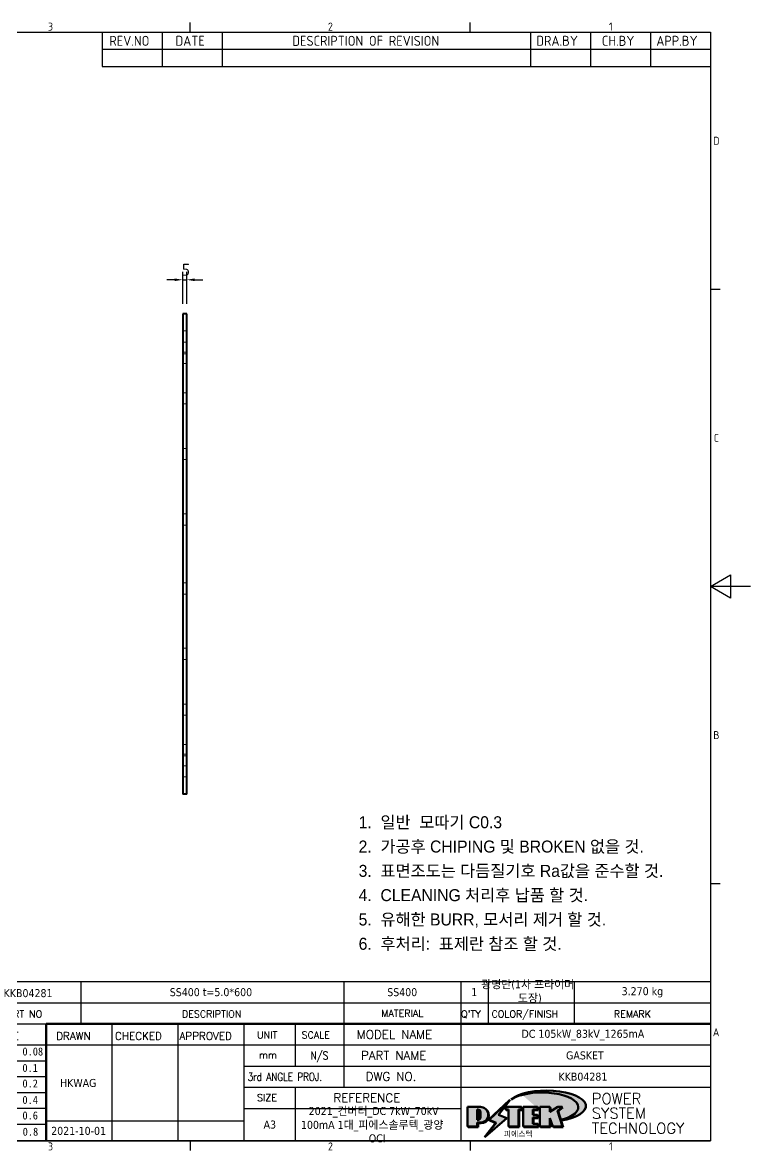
# Model space of a CAD drawing. Header units: millimetres. Extents: x 0 to 2100, y 0 to 1485.
# Drawn here: x 1191 to 2100, y 38 to 1447 of the extents above; entities that cross this region are included whole.
import ezdxf
from ezdxf.enums import TextEntityAlignment as Align

# ---------------------------------------------------------------- set-up
doc = ezdxf.new("R2010")
doc.units = ezdxf.units.MM
doc.header["$LTSCALE"] = 5
doc.linetypes.add('DASHED', pattern=[0.2067, 0.1654, -0.0413])
doc.layers.get('0').update_dxf_attribs({"color": 3, "lineweight": 25})
for name, color, linetype, lineweight in [('가려진 것(ISO)', 2, 'DASHED', 18), ('가시적인 것(ISO)', 3, 'Continuous', 40), ('경계(ISO)', 7, 'Continuous', 25), ('기호(ISO)', 5, 'Continuous', 25), ('제목(ISO)', 5, 'Continuous', 50), ('치수(ISO)', 2, 'Continuous', 25), ('해치(ISO)', 7, 'Continuous', 18)]:
    doc.layers.add(name, color=color, linetype=linetype, lineweight=lineweight)
doc.styles.add('HAN_291', font='')
doc.styles.add('HAN_370', font='', dxfattribs={"width": 2})
doc.styles.add('ISO Proportiona M2B', font='isocp.shx')
doc.styles.add('ISO Proportional', font='arial.ttf')
doc.styles.add('RC_284', font='ROMANC.shx')
doc.styles.add('RC_287', font='ROMANC.shx')
doc.styles.add('RC_292', font='ROMANC.shx')
doc.styles.add('ROMANT_294', font='romant.shx')
doc.styles.add('문자 텍스트_PSTEK_POSCO', font='isocp.shx')
doc.styles.add('치수 텍스트_PSTEK_POSCO', font='isocp.shx')
doc.styles.add('텍스트 스타일198', font='tahoma.ttf')
doc.styles.add('텍스트 스타일333', font='ROMANC.shx', dxfattribs={"width": 0.800000011920929})
doc.styles.get('HAN_291').set_extended_font_data('GulimChe')
doc.styles.get('HAN_370').set_extended_font_data('GulimChe')
doc.dimstyles.new('치수_PSTEK_POSCO', dxfattribs={"dimscale": 5, "dimtxt": 3, "dimasz": 2, "dimexe": 2, "dimexo": 2.5, "dimgap": 1, "dimtad": 1, "dimrnd": 1e-08, "dimdsep": 46, "dimtxsty": '치수 텍스트_PSTEK_POSCO', "dimcen": 0.09, "dimdle": 10, "dimclrd": 7, "dimclre": 7, "dimclrt": 2, "dimadec": 1, "dimazin": 2, "dimtfac": 1, "dimtmove": 0, "dimatfit": 3, "dimfxl": 0, "dimtolj": 1, "dimlwd": -1, "dimlwe": -1, "dimarcsym": 0})

# ---------------------------------------------------------------- blocks, each defined once
blk = doc.blocks.new('경계 Default Border')
at = {"layer": '경계(ISO)'}
for p, q in [((280, 287.0000076293945), (280, 289.4000053405762)), ((350, 287.0000076293945), (350, 289.4000053405762)), ((410, 222.7499961853027), (412.400016784668, 222.7499961853027)), ((410, 74.25000190734863), (412.400016784668, 74.25000190734863)), ((280, 10), (280, 7.599999904632568)), ((350, 10), (350, 7.599999904632568))]:
    blk.add_line(p, q, dxfattribs=at)
at = {"layer": '경계(ISO)', "flags": 128}
for points in [[(10, 10), (10, 287.0000076293945), (410, 287.0000076293945), (410, 10), (10, 10)], [(420, 148.5000038146973), (410, 148.5000038146973), (415, 151.3867473602295), (415, 145.6132507324219), (410, 148.5000038146973)]]:
    blk.add_lwpolyline(points, dxfattribs=at)
at = {"layer": '경계(ISO)', "color": 2, "char_height": 2.000000029802322, "attachment_point": 7, "style": '문자 텍스트_PSTEK_POSCO'}
for s, insert in [('3', (244.4456930345745, 287.3809296778403)), ('2', (314.418492964537, 287.3809296778403)), ('1', (384.6573774223157, 287.4)), ('D', (410.718846771929, 258.8559296629392)), ('C', (410.8296930082771, 184.6059296629392)), ('B', (410.718846771929, 110.3559296629392)), ('A', (410.6096005397006, 36.12023240455892)), ('3', (244.4456930345745, 7.580929648038)), ('2', (314.418492964537, 7.580929648038)), ('1', (384.6573774223157, 7.599999970197677))]:
    blk.add_mtext(s, dxfattribs=dict(at, insert=insert))
blk = doc.blocks.new('제목 블록 PSTEK')
h = blk.add_hatch(color=1)
edge = h.paths.add_edge_path(flags=0)
edge.add_line((314.2242174273352, 19.60711530335299), (314.2242174273352, 17.00126995915134))
edge.add_line((314.2242174273352, 17.00126995915134), (314.3485873187598, 17.00126995915134))
edge.add_arc((314.3485873187598, 17.6527312952023), 0.6514613360509371, 270, 360)
edge.add_line((315.0000486548106, 17.6527312952023), (315.0000486548106, 18.95565396730211))
edge.add_arc((314.3485873187598, 18.95565396730212), 0.6514613360508712, 0, 90)
edge.add_line((314.3485873187598, 19.60711530335299), (314.2242174273352, 19.60711530335299))
edge = h.paths.add_edge_path()
edge.add_arc((314.9847713324306, 18.28938669179658), 1.969189947606664, 269.9999999999959, 450)
edge.add_line((314.9847713324306, 20.25857663940318), (311.7664314776902, 20.25857663940324))
edge.add_line((311.7664314776902, 20.25857663940324), (311.7664314776902, 15.3430047401139))
edge.add_line((311.7664314776902, 15.3430047401139), (314.2242174273352, 15.3430047401139))
edge.add_line((314.2242174273352, 15.3430047401139), (314.2242174273352, 16.32019674418991))
edge.add_line((314.2242174273352, 16.32019674418991), (314.9847713324307, 16.32019674418991))
for color, points in [(252, [(317.2195697678507, 17.0593801673321), (322.0326348870767, 21.62682475217465), (322.2781991042243, 21.94392121864296), (317.0471853425802, 16.97985676345368), (318.7512090904202, 16.1899260703855), (316.0018030350395, 12.71868385740789), (316.3356552234328, 13.00206718743325), (318.9235935156908, 16.2694494742633)]), (5, [(321.6183518841322, 17.4193704504104), (319.5281351041078, 18.24969419629727), (322.4505835294948, 22.02344462252142), (317.2195697678507, 17.0593801673321), (318.9235935156908, 16.2694494742633), (316.1741874603099, 12.79820726128571)]), (1, [(324.4839107253602, 19.60711530335299), (325.2419748254881, 19.60711530335299), (325.2419748254881, 20.25857663940324), (321.2266040451076, 20.25857663940324), (321.2266040451076, 19.60711530335299), (321.9846681452406, 19.60711530335299), (321.9846681452406, 15.3430047401139), (324.4839107253602, 15.3430047401139)]), (252, [(324.6615819988275, 19.45905590879572), (325.4196460989604, 19.45905590879572), (325.4196460989604, 20.11051724484596), (325.2419748254881, 20.11051724484596), (325.2419748254881, 19.60711530335299), (324.4839107253602, 19.60711530335299), (324.4839107253602, 15.3430047401139), (322.1623394187076, 15.3430047401139), (322.1623394187076, 15.19494534555726), (324.6615819988275, 15.19494534555726)]), (1, [(329.2277337269622, 20.25857663940324), (325.65654113025, 20.25857663940324), (325.65654113025, 15.3430047401139), (329.3580259941756, 15.3430047401139), (329.3580259941756, 15.9944660761648), (328.1137701654877, 15.9944660761648), (328.1137701654877, 17.56360607323003), (329.2277337269622, 17.56360607323003), (329.2277337269622, 18.25543873810179), (328.1137701654877, 18.25543873810179), (328.1137701654877, 19.60711530335299), (329.2277337269622, 19.60711530335299)]), (252, [(328.2914414389548, 19.45905590879572), (329.4054050004294, 19.45905590879572), (329.4054050004294, 20.11051724484596), (329.2277337269622, 20.11051724484596), (329.2277337269622, 19.60711530335299), (328.1137701654877, 19.60711530335299), (328.1137701654877, 18.25543873810179), (328.2914414389548, 18.25543873810179)]), (1, [(332.3312149849806, 20.25857663940324), (329.8592894925411, 20.25857663940324), (329.8592894925411, 15.3430047401139), (332.3312149849806, 15.3430047401139), (332.3312149849806, 17.4318630164523), (333.0701931098801, 15.3430047401139), (335.4855464857051, 15.3430047401139), (334.2514536401189, 19.30614745124769), (335.4379594596742, 20.25857663940324), (334.3071782107978, 20.25857663940324), (332.3312149849806, 18.99741471888304)]), (252, [(332.5088862584528, 20.1105172448466), (332.3312149849806, 20.1105172448466), (332.3312149849806, 18.99741471888368), (332.5088862584528, 19.11081371413894)]), (252, [(335.6156307331414, 20.11051724484596), (335.2535118015555, 20.11051724484596), (334.2514536401189, 19.30614745124769), (335.4855464857051, 15.3430047401139), (333.1954852176545, 15.3430047401139), (333.2478643833523, 15.19494534555726), (335.6632177591723, 15.19494534555726), (334.4291249135862, 19.15808805669106)]), (252, [(321.9846681452406, 19.60711530335299), (321.4042753185749, 19.60711530335299), (321.4042753185749, 19.45905590879572), (321.9846681452406, 19.45905590879572)]), (252, [(328.2914414389548, 17.41554667867274), (329.4054050004294, 17.41554667867274), (329.4054050004294, 18.10737934354514), (329.2277337269622, 18.10737934354514), (329.2277337269622, 17.56360607323003), (328.1137701654877, 17.56360607323003), (328.1137701654877, 15.9944660761648), (328.2914414389548, 15.9944660761648)]), (252, [(332.5088862584528, 16.92964231796647), (332.3312149849806, 17.43186301645164), (332.3312149849806, 15.3430047401139), (330.0369607660135, 15.3430047401139), (330.0369607660135, 15.19494534555726), (332.5088862584528, 15.19494534555726)]), (252, [(329.5356972676428, 15.8464066816075), (329.3580259941756, 15.8464066816075), (329.3580259941756, 15.3430047401139), (325.8342124037171, 15.3430047401139), (325.8342124037171, 15.19494534555726), (329.5356972676428, 15.19494534555726)])]:
    blk.add_hatch(color=color).paths.add_polyline_path(points)
h = blk.add_hatch(color=252)
edge = h.paths.add_edge_path()
edge.add_arc((314.9847713324309, 18.28938669179657), 1.969189947606666, 270, 406.8278729790604)
edge.add_arc((315.1624426058984, 18.1413272972396), 1.969189947606962, -90, 53.560984836317004, ccw=False)
edge.add_line((315.1624426058984, 16.17213734963263), (314.4018887008024, 16.17213734963263))
edge.add_line((314.4018887008024, 16.17213734963263), (314.4018887008024, 15.19494534555726))
edge.add_line((314.4018887008024, 15.19494534555726), (311.9441027511573, 15.19494534555726))
edge.add_line((311.9441027511573, 15.19494534555726), (311.9441027511573, 15.3430047401139))
edge.add_line((311.9441027511573, 15.3430047401139), (314.2242174273352, 15.3430047401139))
edge.add_line((314.2242174273352, 15.3430047401139), (314.2242174273352, 16.32019674418991))
edge.add_line((314.2242174273352, 16.32019674418991), (314.9847713324309, 16.32019674418991))
h = blk.add_hatch(color=252)
edge = h.paths.add_edge_path()
edge.add_line((314.4018887008024, 19.45905590879572), (314.5262585922315, 19.45905590879572))
edge.add_arc((314.5262585922314, 18.80759457274939), 0.6514613360463194, 60.4189348879147, 90.00000000000318, ccw=False)
edge.add_arc((314.3485873187602, 18.95565396730057), 0.6514613360524251, 39.96992292766206, 90.00000000009999)
edge.add_line((314.3485873187591, 19.60711530335307), (314.2242174273352, 19.60711530335298))
edge.add_line((314.2242174273352, 19.60711530335299), (314.2242174273352, 17.00126995915134))
edge.add_line((314.2242174273352, 17.00126995915134), (314.3485873187591, 17.00126995915134))
edge.add_arc((314.3485873187568, 17.652731295233), 0.6514613360816299, 270.0000000002, 274.6930825552478)
edge.add_line((314.4018887008024, 17.0034541317032), (314.4018887008024, 19.45905590879572))
at = {"layer": '해치(ISO)', "true_color": 0x27d1fc}
h = blk.add_hatch(color=140, dxfattribs=at)
edge = h.paths.add_edge_path()
edge.add_ellipse((330.3660919371412, 20.15576403068321), major_axis=(9.100907360794343, 0), ratio=0.4069904968023172, start_angle=301.3098473703837, end_angle=507.7436900681698)
edge.add_ellipse((331.5340919371412, 20.4634168429492), major_axis=(-9.82350664112931, 0), ratio=0.3942600559756514, start_angle=111.51207141178469, end_angle=334.47025347086895, ccw=False)
edge.add_line((335.1363447531188, 16.8601935978785), (335.0955236905705, 16.99119398620872))
at = {"color": 180}
for p, q in [((182.475792979055, 11.79100474011392), (182.4757929790549, 51.56524660363496)), ((182.4757929790549, 51.56524660363496), (372.4757929537551, 51.56524660363496)), ((189.2651435055721, 51.56524660363496), (189.2651435055722, 41.00524660363494)), ((215.2152739891528, 41.00524660363494), (215.2152739891528, 51.56524660363496)), ((280.8758854511282, 51.56524660363496), (280.8758854511282, 41.00524660363494)), ((310.0881549537552, 51.56524660363496), (310.0881549537553, 41.00524660363494)), ((316.9044520275131, 51.56524660363496), (316.9044520275127, 41.00524660363494)), ((338.4566026226726, 51.56524660363496), (338.4566026226727, 41.00524660363494)), ((372.4757929537551, 51.56524660363496), (372.4757929537551, 11.79100474011389)), ((182.475792979055, 46.2852466036349), (372.4757929537551, 46.28524660363492)), ((182.475792979055, 41.00524660363493), (206.451475290024, 41.00524660363493)), ((222.9401812389276, 11.79100474011392), (222.9401812389276, 41.00524660363494)), ((239.4288871878316, 11.79100474011392), (239.4288871878316, 41.00524660363494)), ((255.9175931367356, 11.79100474011392), (255.9175931367356, 41.00524660363494)), ((268.6918866058747, 41.00524660363494), (268.6918866058747, 30.44524660363498)), ((280.8758854511282, 41.00524660363494), (280.8758854511282, 25.16524660363502)), ((310.088154953755, 41.00524660363494), (310.088154953755, 11.79100474011392)), ((182.475792979055, 35.72524660363497), (206.451475290024, 35.72524660363497)), ((198.8621818849491, 12.02524660363491), (198.8621818849491, 35.72524660363497)), ((206.451475290024, 35.72524660363497), (372.4757929537551, 35.72524660363497)), ((182.475792979055, 31.77524660363492), (206.451475290024, 31.77524660363492)), ((255.917593136736, 30.44524660363498), (372.4757929537552, 30.44524660363501)), ((182.475792979055, 27.82524660363487), (206.451475290024, 27.82524660363487)), ((182.475792979055, 23.87524660363505), (206.451475290024, 23.87524660363505)), ((255.9175931367359, 25.16524660363502), (372.4757929537552, 25.165246603635)), ((268.6918866058744, 25.16524660363502), (268.6918866058744, 11.79100474011392)), ((182.475792979055, 19.92524660363478), (206.451475290024, 19.92524660363478)), ((255.9175931367359, 19.88524660363481), (310.0881549537553, 19.88524660363481)), ((182.475792979055, 15.97524660363496), (206.451475290024, 15.97524660363496)), ((206.451475290024, 16.74100474011396), (255.9175931367359, 16.74100474011396)), ((182.475792979055, 11.79100474011392), (372.4757929537551, 11.79100474011389))]:
    blk.add_line(p, q, dxfattribs=at)
at = {"color": 7, "lineweight": 50}
for p, q in [((206.4514752900237, 11.79100474011392), (206.4514752900237, 41.00524660363494)), ((206.451475290024, 41.00524660363494), (372.4757929537551, 41.00524660363496))]:
    blk.add_line(p, q, dxfattribs=at)
at = {"color": 7}
for p, q in [((311.7664314776902, 20.25900474011391), (311.7664314776902, 15.34300474011391)), ((314.9847713324309, 20.25857663940324), (311.7664314776902, 20.25857663940324)), ((314.9847713324309, 20.25857663940324), (311.7664314776902, 20.25857663940324)), ((311.7664314776902, 20.25857663940324), (311.7664314776902, 15.3430047401139)), ((322.2781991042243, 21.94392121864296), (317.0471853425802, 16.97985676345368)), ((322.4505835294948, 22.02344462252142), (317.2195697678507, 17.0593801673321)), ((317.2195697678507, 17.0593801673321), (322.0326348870767, 21.62682475217465)), ((319.5281351041078, 18.24969419629727), (322.4505835294948, 22.02344462252142)), ((325.2419748254881, 20.25857663940324), (321.2266040451076, 20.25857663940324)), ((321.2266040451076, 20.25857663940324), (321.2266040451076, 19.60711530335299)), ((325.2419748254881, 20.25857663940324), (321.2266040451076, 20.25857663940324)), ((321.2266040451076, 20.25857663940324), (321.2266040451076, 19.60711530335299)), ((322.0326348870767, 21.62682475217465), (322.2781991042243, 21.94392121864296)), ((325.2419748254881, 19.60711530335299), (325.2419748254881, 20.25857663940324)), ((325.2419748254881, 19.60711530335299), (325.2419748254881, 20.25857663940324)), ((325.4196460989604, 20.11051724484596), (325.2419748254881, 20.11051724484596)), ((325.2419748254881, 20.11051724484596), (325.2419748254881, 19.60711530335299)), ((325.4196460989604, 19.45905590879572), (325.4196460989604, 20.11051724484596)), ((329.2277337269622, 20.25857663940324), (325.65654113025, 20.25857663940324)), ((325.65654113025, 20.25857663940324), (325.65654113025, 15.3430047401139)), ((325.65654113025, 20.25857663940324), (325.65654113025, 15.3430047401139)), ((329.2277337269622, 20.25857663940324), (325.65654113025, 20.25857663940324)), ((329.2277337269622, 19.60711530335299), (329.2277337269622, 20.25857663940324)), ((329.2277337269622, 19.60711530335299), (329.2277337269622, 20.25857663940324)), ((329.4054050004294, 20.11051724484596), (329.2277337269622, 20.11051724484596)), ((329.2277337269622, 20.11051724484596), (329.2277337269622, 19.60711530335299)), ((329.4054050004294, 19.45905590879572), (329.4054050004294, 20.11051724484596)), ((332.3312149849806, 20.25857663940324), (329.8592894925411, 20.25857663940324)), ((329.8592894925411, 20.25857663940324), (329.8592894925411, 15.3430047401139)), ((329.8592894925411, 20.25857663940324), (329.8592894925411, 15.3430047401139)), ((332.3312149849806, 20.25857663940324), (329.8592894925411, 20.25857663940324)), ((334.3071782107978, 20.25857663940324), (332.3312149849806, 18.99741471888304)), ((332.3312149849806, 18.99741471888304), (332.3312149849806, 20.25857663940324)), ((334.3071782107978, 20.25857663940324), (332.3312149849806, 18.99741471888304)), ((332.3312149849806, 18.99741471888304), (332.3312149849806, 20.25857663940324)), ((332.5088862584528, 20.1105172448466), (332.3312149849806, 20.1105172448466)), ((332.3312149849806, 20.1105172448466), (332.3312149849806, 18.99741471888368)), ((332.5088862584528, 19.11081371413894), (332.5088862584528, 20.1105172448466)), ((334.2514536401189, 19.30614745124769), (335.4379594596742, 20.25857663940324)), ((334.2514536401189, 19.30614745124769), (335.4379594596742, 20.25857663940324)), ((335.2535118015555, 20.11051724484596), (334.2514536401189, 19.30614745124769)), ((335.4379594596742, 20.25857663940324), (334.3071782107978, 20.25857663940324)), ((335.4379594596742, 20.25857663940324), (334.3071782107978, 20.25857663940324)), ((334.4291249135862, 19.15808805669104), (335.6156307331414, 20.11051724484596)), ((335.6156307331414, 20.11051724484596), (335.2535118015555, 20.11051724484596)), ((314.2242174273352, 17.00126995915134), (314.2242174273352, 19.60711530335299)), ((314.2242174273352, 19.60711530335299), (314.3485873187591, 19.60711530335299)), ((314.3485873187591, 19.60711530335299), (314.2242174273352, 19.60711530335299)), ((314.2242174273352, 19.60711530335299), (314.2242174273352, 17.00126995915134)), ((314.2242174273352, 17.00126995915134), (314.2242174273352, 19.60711530335299)), ((314.2242174273352, 19.60711530335299), (314.3485873187591, 19.60711530335299)), ((314.3485873187591, 17.00126995915134), (314.2242174273352, 17.00126995915134)), ((314.2242174273352, 17.00126995915134), (314.3485873187591, 17.00126995915134)), ((314.3485873187591, 17.00126995915134), (314.2242174273352, 17.00126995915134)), ((314.4018887008024, 19.45905590879572), (314.5262585922314, 19.45905590879572)), ((314.4018887008024, 17.0034541317032), (314.4018887008024, 19.45905590879572)), ((315.0000486548106, 18.95565396730275), (315.0000486548106, 17.65273129520161)), ((315.0000486548106, 18.95565396730275), (315.0000486548106, 17.65273129520161)), ((316.1741874603099, 12.79820726128571), (321.6183518841322, 17.4193704504104)), ((317.0471853425802, 16.97985676345368), (318.7512090904202, 16.1899260703855)), ((318.9235935156908, 16.2694494742633), (317.2195697678507, 17.0593801673321)), ((317.2195697678507, 17.0593801673321), (318.9235935156908, 16.2694494742633)), ((321.6183518841322, 17.4193704504104), (319.5281351041078, 18.24969419629727)), ((321.2266040451076, 19.60711530335299), (321.9846681452406, 19.60711530335299)), ((321.2266040451076, 19.60711530335299), (321.9846681452406, 19.60711530335299)), ((321.4042753185749, 19.60711530335299), (321.4042753185749, 19.45905590879572)), ((321.9846681452406, 19.60711530335299), (321.4042753185749, 19.60711530335299)), ((321.4042753185749, 19.45905590879572), (321.9846681452406, 19.45905590879572)), ((321.9846681452406, 19.60711530335299), (321.9846681452406, 15.3430047401139)), ((321.9846681452406, 19.45905590879572), (321.9846681452406, 19.60711530335299)), ((321.9846681452406, 19.60711530335299), (321.9846681452406, 15.3430047401139)), ((324.4839107253602, 19.60711530335299), (325.2419748254881, 19.60711530335299)), ((324.4839107253602, 15.3430047401139), (324.4839107253602, 19.60711530335299)), ((325.2419748254881, 19.60711530335299), (324.4839107253602, 19.60711530335299)), ((324.4839107253602, 19.60711530335299), (324.4839107253602, 15.3430047401139)), ((324.4839107253602, 19.60711530335299), (325.2419748254881, 19.60711530335299)), ((324.4839107253602, 15.3430047401139), (324.4839107253602, 19.60711530335299)), ((324.6615819988275, 19.45905590879572), (325.4196460989604, 19.45905590879572)), ((324.6615819988275, 15.19494534555726), (324.6615819988275, 19.45905590879572)), ((328.1137701654877, 18.25543873810179), (328.1137701654877, 19.60711530335299)), ((328.1137701654877, 19.60711530335299), (329.2277337269622, 19.60711530335299)), ((329.2277337269622, 19.60711530335299), (328.1137701654877, 19.60711530335299)), ((328.1137701654877, 19.60711530335299), (328.1137701654877, 18.25543873810179)), ((328.1137701654877, 18.25543873810179), (328.1137701654877, 19.60711530335299)), ((328.1137701654877, 19.60711530335299), (329.2277337269622, 19.60711530335299)), ((329.2277337269622, 18.25543873810179), (328.1137701654877, 18.25543873810179)), ((328.1137701654877, 18.25543873810179), (328.2914414389548, 18.25543873810179)), ((329.2277337269622, 18.25543873810179), (328.1137701654877, 18.25543873810179)), ((328.1137701654877, 17.56360607323003), (329.2277337269622, 17.56360607323003)), ((328.1137701654877, 15.9944660761648), (328.1137701654877, 17.56360607323003)), ((329.2277337269622, 17.56360607323003), (328.1137701654877, 17.56360607323003)), ((328.1137701654877, 17.56360607323003), (328.1137701654877, 15.9944660761648)), ((328.1137701654877, 17.56360607323003), (329.2277337269622, 17.56360607323003)), ((328.1137701654877, 15.9944660761648), (328.1137701654877, 17.56360607323003)), ((328.2914414389548, 18.25543873810179), (328.2914414389548, 19.45905590879572)), ((328.2914414389548, 19.45905590879572), (329.4054050004294, 19.45905590879572)), ((328.2914414389548, 15.9944660761648), (328.2914414389548, 17.41554667867274)), ((328.2914414389548, 17.41554667867274), (329.4054050004294, 17.41554667867274)), ((329.2277337269622, 17.56360607323003), (329.2277337269622, 18.25543873810179)), ((329.2277337269622, 17.56360607323003), (329.2277337269622, 18.25543873810179)), ((329.4054050004294, 18.10737934354514), (329.2277337269622, 18.10737934354514)), ((329.2277337269622, 18.10737934354514), (329.2277337269622, 17.56360607323003)), ((329.4054050004294, 17.41554667867274), (329.4054050004294, 18.10737934354514)), ((332.3312149849806, 18.99741471888368), (332.5088862584528, 19.11081371413894)), ((332.3312149849806, 17.4318630164523), (333.0701931098801, 15.3430047401139)), ((332.3312149849806, 15.3430047401139), (332.3312149849806, 17.4318630164523)), ((332.5088862584528, 16.92964231796647), (332.3312149849806, 17.43186301645164)), ((332.3312149849806, 17.43186301645164), (332.3312149849806, 15.3430047401139)), ((332.3312149849806, 17.4318630164523), (333.0701931098801, 15.3430047401139)), ((332.3312149849806, 15.3430047401139), (332.3312149849806, 17.4318630164523)), ((332.5088862584528, 15.19494534555726), (332.5088862584528, 16.92964231796647)), ((335.4855464857051, 15.3430047401139), (334.2514536401189, 19.30614745124769)), ((334.2514536401189, 19.30614745124769), (335.4855464857051, 15.3430047401139)), ((335.4855464857051, 15.3430047401139), (334.2514536401189, 19.30614745124769)), ((335.6632177591723, 15.19494534555726), (334.4291249135862, 19.15808805669104)), ((345.0447381189468, 17.50375595811051), (344.9867755289346, 17.689895936919)), ((311.7664314776902, 15.3430047401139), (314.2242174273352, 15.3430047401139)), ((311.7664314776902, 15.3430047401139), (314.2242174273352, 15.3430047401139)), ((314.2242174273352, 15.3430047401139), (311.9441027511573, 15.3430047401139)), ((311.9441027511573, 15.3430047401139), (311.9441027511573, 15.19494534555726)), ((311.9441027511573, 15.19494534555726), (314.4018887008024, 15.19494534555726)), ((314.2242174273352, 16.32019674418991), (314.9847713324309, 16.32019674418991)), ((314.2242174273352, 15.3430047401139), (314.2242174273352, 16.32019674418991)), ((314.9847713324309, 16.32019674418991), (314.2242174273352, 16.32019674418991)), ((314.2242174273352, 16.32019674418991), (314.2242174273352, 15.3430047401139)), ((314.2242174273352, 16.32019674418991), (314.9847713324309, 16.32019674418991)), ((314.2242174273352, 15.3430047401139), (314.2242174273352, 16.32019674418991)), ((314.4018887008024, 16.17213734963263), (315.162442605898, 16.17213734963263)), ((314.4018887008024, 15.19494534555726), (314.4018887008024, 16.17213734963263)), ((318.7512090904202, 16.1899260703855), (316.0018030350395, 12.71868385740789)), ((318.9235935156908, 16.2694494742633), (316.1741874603099, 12.79820726128571)), ((316.3356552234328, 13.00206718743325), (318.9235935156908, 16.2694494742633)), ((321.9846681452406, 15.3430047401139), (324.4839107253602, 15.3430047401139)), ((321.9846681452406, 15.3430047401139), (324.4839107253602, 15.3430047401139)), ((324.4839107253602, 15.3430047401139), (322.1623394187076, 15.3430047401139)), ((322.1623394187076, 15.3430047401139), (322.1623394187076, 15.19494534555726)), ((322.1623394187076, 15.19494534555726), (324.6615819988275, 15.19494534555726)), ((325.65654113025, 15.3430047401139), (329.3580259941756, 15.3430047401139)), ((325.65654113025, 15.3430047401139), (329.3580259941756, 15.3430047401139)), ((329.3580259941756, 15.3430047401139), (325.8342124037171, 15.3430047401139)), ((325.8342124037171, 15.3430047401139), (325.8342124037171, 15.19494534555726)), ((325.8342124037171, 15.19494534555726), (329.5356972676428, 15.19494534555726)), ((329.3580259941756, 15.9944660761648), (328.1137701654877, 15.9944660761648)), ((328.1137701654877, 15.9944660761648), (328.2914414389548, 15.9944660761648)), ((329.3580259941756, 15.9944660761648), (328.1137701654877, 15.9944660761648)), ((329.3580259941756, 15.3430047401139), (329.3580259941756, 15.9944660761648)), ((329.3580259941756, 15.3430047401139), (329.3580259941756, 15.9944660761648)), ((329.5356972676428, 15.8464066816075), (329.3580259941756, 15.8464066816075)), ((329.3580259941756, 15.8464066816075), (329.3580259941756, 15.3430047401139)), ((329.5356972676428, 15.19494534555726), (329.5356972676428, 15.8464066816075)), ((329.8592894925411, 15.3430047401139), (332.3312149849806, 15.3430047401139)), ((329.8592894925411, 15.3430047401139), (332.3312149849806, 15.3430047401139)), ((332.3312149849806, 15.3430047401139), (330.0369607660135, 15.3430047401139)), ((330.0369607660135, 15.3430047401139), (330.0369607660135, 15.19494534555726)), ((330.0369607660135, 15.19494534555726), (332.5088862584528, 15.19494534555726)), ((333.0701931098801, 15.3430047401139), (335.4855464857051, 15.3430047401139)), ((333.0701931098801, 15.3430047401139), (335.4855464857051, 15.3430047401139)), ((335.4855464857051, 15.3430047401139), (333.1954852176545, 15.3430047401139)), ((333.1954852176545, 15.3430047401139), (333.2478643833523, 15.19494534555726)), ((333.2478643833523, 15.19494534555726), (335.6632177591723, 15.19494534555726)), ((316.0018030350395, 12.71868385740789), (316.3356552234328, 13.00206718743325))]:
    blk.add_line(p, q, dxfattribs=at)
at = {"color": 1}
for p, q in [((314.9847713324309, 20.25857663940324), (311.7664314776902, 20.25857663940324)), ((311.7664314776902, 20.25857663940324), (311.7664314776902, 15.3430047401139)), ((325.2419748254881, 20.25857663940324), (321.2266040451076, 20.25857663940324)), ((321.2266040451076, 20.25857663940324), (321.2266040451076, 19.60711530335299)), ((325.2419748254881, 19.60711530335299), (325.2419748254881, 20.25857663940324)), ((329.2277337269622, 20.25857663940324), (325.65654113025, 20.25857663940324)), ((325.65654113025, 20.25857663940324), (325.65654113025, 15.3430047401139)), ((329.2277337269622, 19.60711530335299), (329.2277337269622, 20.25857663940324)), ((332.3312149849806, 20.25857663940324), (329.8592894925411, 20.25857663940324)), ((329.8592894925411, 20.25857663940324), (329.8592894925411, 15.3430047401139)), ((334.3071782107978, 20.25857663940324), (332.3312149849806, 18.99741471888304)), ((332.3312149849806, 18.99741471888304), (332.3312149849806, 20.25857663940324)), ((334.2514536401189, 19.30614745124769), (335.4379594596742, 20.25857663940324)), ((335.4379594596742, 20.25857663940324), (334.3071782107978, 20.25857663940324)), ((314.2242174273352, 17.00126995915134), (314.2242174273352, 19.60711530335299)), ((314.2242174273352, 19.60711530335299), (314.3485873187591, 19.60711530335299)), ((314.3485873187591, 17.00126995915134), (314.2242174273352, 17.00126995915134)), ((315.0000486548106, 18.95565396730275), (315.0000486548106, 17.65273129520161)), ((321.2266040451076, 19.60711530335299), (321.9846681452406, 19.60711530335299)), ((321.9846681452406, 19.60711530335299), (321.9846681452406, 15.3430047401139)), ((324.4839107253602, 19.60711530335299), (325.2419748254881, 19.60711530335299)), ((324.4839107253602, 15.3430047401139), (324.4839107253602, 19.60711530335299)), ((328.1137701654877, 18.25543873810179), (328.1137701654877, 19.60711530335299)), ((328.1137701654877, 19.60711530335299), (329.2277337269622, 19.60711530335299)), ((329.2277337269622, 18.25543873810179), (328.1137701654877, 18.25543873810179)), ((328.1137701654877, 17.56360607323003), (329.2277337269622, 17.56360607323003)), ((328.1137701654877, 15.9944660761648), (328.1137701654877, 17.56360607323003)), ((329.2277337269622, 17.56360607323003), (329.2277337269622, 18.25543873810179)), ((332.3312149849806, 17.4318630164523), (333.0701931098801, 15.3430047401139)), ((332.3312149849806, 15.3430047401139), (332.3312149849806, 17.4318630164523)), ((335.4855464857051, 15.3430047401139), (334.2514536401189, 19.30614745124769)), ((311.7664314776902, 15.3430047401139), (314.2242174273352, 15.3430047401139)), ((314.2242174273352, 16.32019674418991), (314.9847713324309, 16.32019674418991)), ((314.2242174273352, 15.3430047401139), (314.2242174273352, 16.32019674418991)), ((321.9846681452406, 15.3430047401139), (324.4839107253602, 15.3430047401139)), ((325.65654113025, 15.3430047401139), (329.3580259941756, 15.3430047401139)), ((329.3580259941756, 15.9944660761648), (328.1137701654877, 15.9944660761648)), ((329.3580259941756, 15.3430047401139), (329.3580259941756, 15.9944660761648)), ((329.8592894925411, 15.3430047401139), (332.3312149849806, 15.3430047401139)), ((333.0701931098801, 15.3430047401139), (335.4855464857051, 15.3430047401139))]:
    blk.add_line(p, q, dxfattribs=at)
at = {"color": 5}
for p, q in [((322.4505835294948, 22.02344462252142), (317.2195697678507, 17.0593801673321)), ((319.5281351041078, 18.24969419629727), (322.4505835294948, 22.02344462252142)), ((316.1741874603099, 12.79820726128571), (321.6183518841322, 17.4193704504104)), ((317.2195697678507, 17.0593801673321), (318.9235935156908, 16.2694494742633)), ((321.6183518841322, 17.4193704504104), (319.5281351041078, 18.24969419629727)), ((318.9235935156908, 16.2694494742633), (316.1741874603099, 12.79820726128571))]:
    blk.add_line(p, q, dxfattribs=at)
at = {"color": 7}
for centre, radius, start, end in [((314.9847713324309, 18.28938669179658), 1.969189947606665, 270, 90), ((314.9847713324309, 18.28938669179658), 1.969189947606665, 270, 90), ((314.3485873187598, 18.95565396730211), 0.6514613360508712, 0, 90), ((314.3485873187602, 18.95565396730057), 0.6514613360524251, 39.96992292766117, 90), ((314.3485873187598, 18.95565396730212), 0.6514613360508712, 0, 90), ((314.3485873187597, 17.65273129520228), 0.6514613360509381, 270, 0), ((314.3485873187598, 17.6527312952023), 0.6514613360509381, 270, 0), ((314.3485873187568, 17.652731295233), 0.6514613360816299, 270, 274.6930825552478), ((314.5262585922314, 18.80759457274939), 0.6514613360463193, 60.41893488791137, 90), ((314.9847713324307, 18.2893866917965), 1.969189947606594, 270, 46.82787297909833), ((315.1624426058984, 18.1413272972396), 1.969189947606961, 270, 53.56098483636067)]:
    blk.add_arc(centre, radius, start, end, dxfattribs=at)
at = {"color": 1}
for centre, radius, start, end in [((314.9847713324309, 18.28938669179657), 1.969189947606665, 270, 90), ((314.3485873187598, 18.95565396730211), 0.6514613360508712, 0, 90), ((314.3485873187598, 17.6527312952023), 0.6514613360509381, 270, 0)]:
    blk.add_arc(centre, radius, start, end, dxfattribs=at)
at = {"layer": '제목(ISO)', "lineweight": 18}
blk.add_line((182.475792979055, 35.72500474011393), (182.475792979055, 11.79100474011392), dxfattribs=at)
at = {"layer": '제목(ISO)'}
for p, q in [((314.9847713324306, 20.25857663940324), (311.7664314776902, 20.25857663940324)), ((311.7664314776902, 20.25857663940324), (311.7664314776902, 15.3430047401139)), ((322.2781991042243, 21.94392121864296), (317.0471853425802, 16.97985676345368)), ((322.4505835294948, 22.02344462252142), (317.2195697678507, 17.0593801673321)), ((317.2195697678507, 17.0593801673321), (322.0326348870767, 21.62682475217465)), ((319.5281351041078, 18.24969419629727), (322.4505835294948, 22.02344462252142)), ((325.2419748254881, 20.25857663940324), (321.2266040451076, 20.25857663940324)), ((321.2266040451076, 20.25857663940324), (321.2266040451076, 19.60711530335299)), ((322.0326348870767, 21.62682475217465), (322.2781991042243, 21.94392121864296)), ((325.2419748254881, 19.60711530335299), (325.2419748254881, 20.25857663940324)), ((325.4196460989604, 20.11051724484596), (325.2419748254881, 20.11051724484596)), ((325.2419748254881, 20.11051724484596), (325.2419748254881, 19.60711530335299)), ((325.4196460989604, 19.45905590879572), (325.4196460989604, 20.11051724484596)), ((329.2277337269622, 20.25857663940324), (325.65654113025, 20.25857663940324)), ((325.65654113025, 20.25857663940324), (325.65654113025, 15.3430047401139)), ((329.2277337269622, 19.60711530335299), (329.2277337269622, 20.25857663940324)), ((329.4054050004294, 20.11051724484596), (329.2277337269622, 20.11051724484596)), ((329.2277337269622, 20.11051724484596), (329.2277337269622, 19.60711530335299)), ((329.4054050004294, 19.45905590879572), (329.4054050004294, 20.11051724484596)), ((332.3312149849806, 20.25857663940324), (329.8592894925411, 20.25857663940324)), ((329.8592894925411, 20.25857663940324), (329.8592894925411, 15.3430047401139)), ((334.3071782107978, 20.25857663940324), (332.3312149849806, 18.99741471888304)), ((332.3312149849806, 18.99741471888304), (332.3312149849806, 20.25857663940324)), ((332.5088862584528, 20.1105172448466), (332.3312149849806, 20.1105172448466)), ((332.3312149849806, 20.1105172448466), (332.3312149849806, 18.99741471888368)), ((332.5088862584528, 19.11081371413894), (332.5088862584528, 20.1105172448466)), ((334.2514536401189, 19.30614745124769), (335.4379594596742, 20.25857663940324)), ((335.2535118015555, 20.11051724484596), (334.2514536401189, 19.30614745124769)), ((335.4379594596742, 20.25857663940324), (334.3071782107978, 20.25857663940324)), ((334.4291249135862, 19.15808805669106), (335.6156307331414, 20.11051724484596)), ((335.6156307331414, 20.11051724484596), (335.2535118015555, 20.11051724484596)), ((314.2242174273352, 17.00126995915134), (314.2242174273352, 19.60711530335299)), ((314.2242174273352, 19.60711530335299), (314.3485873187598, 19.60711530335299)), ((314.3485873187591, 19.60711530335299), (314.2242174273352, 19.60711530335299)), ((314.2242174273352, 19.60711530335299), (314.2242174273352, 17.00126995915134)), ((314.3485873187598, 17.00126995915134), (314.2242174273352, 17.00126995915134)), ((314.2242174273352, 17.00126995915134), (314.3485873187591, 17.00126995915134)), ((314.4018887008024, 19.45905590879572), (314.5262585922314, 19.45905590879572)), ((314.4018887008024, 17.0034541317032), (314.4018887008024, 19.45905590879572)), ((315.0000486548106, 18.95565396730211), (315.0000486548106, 17.6527312952023)), ((316.1741874603099, 12.79820726128571), (321.6183518841322, 17.4193704504104)), ((317.0471853425802, 16.97985676345368), (318.7512090904202, 16.1899260703855)), ((317.2195697678507, 17.0593801673321), (318.9235935156908, 16.2694494742633)), ((318.9235935156908, 16.2694494742633), (317.2195697678507, 17.0593801673321)), ((321.6183518841322, 17.4193704504104), (319.5281351041078, 18.24969419629727)), ((321.2266040451076, 19.60711530335299), (321.9846681452406, 19.60711530335299)), ((321.9846681452406, 19.60711530335299), (321.4042753185749, 19.60711530335299)), ((321.4042753185749, 19.60711530335299), (321.4042753185749, 19.45905590879572)), ((321.4042753185749, 19.45905590879572), (321.9846681452406, 19.45905590879572)), ((321.9846681452406, 19.60711530335299), (321.9846681452406, 15.3430047401139)), ((321.9846681452406, 19.45905590879572), (321.9846681452406, 19.60711530335299)), ((324.4839107253602, 19.60711530335299), (325.2419748254881, 19.60711530335299)), ((324.4839107253602, 15.3430047401139), (324.4839107253602, 19.60711530335299)), ((325.2419748254881, 19.60711530335299), (324.4839107253602, 19.60711530335299)), ((324.4839107253602, 19.60711530335299), (324.4839107253602, 15.3430047401139)), ((324.6615819988275, 19.45905590879572), (325.4196460989604, 19.45905590879572)), ((324.6615819988275, 15.19494534555726), (324.6615819988275, 19.45905590879572)), ((328.1137701654877, 18.25543873810179), (328.1137701654877, 19.60711530335299)), ((328.1137701654877, 19.60711530335299), (329.2277337269622, 19.60711530335299)), ((329.2277337269622, 19.60711530335299), (328.1137701654877, 19.60711530335299)), ((328.1137701654877, 19.60711530335299), (328.1137701654877, 18.25543873810179)), ((329.2277337269622, 18.25543873810179), (328.1137701654877, 18.25543873810179)), ((328.1137701654877, 18.25543873810179), (328.2914414389548, 18.25543873810179)), ((328.1137701654877, 15.9944660761648), (328.1137701654877, 17.56360607323003)), ((328.1137701654877, 17.56360607323003), (329.2277337269622, 17.56360607323003)), ((329.2277337269622, 17.56360607323003), (328.1137701654877, 17.56360607323003)), ((328.1137701654877, 17.56360607323003), (328.1137701654877, 15.9944660761648)), ((328.2914414389548, 19.45905590879572), (329.4054050004294, 19.45905590879572)), ((328.2914414389548, 18.25543873810179), (328.2914414389548, 19.45905590879572)), ((328.2914414389548, 17.41554667867274), (329.4054050004294, 17.41554667867274)), ((328.2914414389548, 15.9944660761648), (328.2914414389548, 17.41554667867274)), ((329.2277337269622, 17.56360607323003), (329.2277337269622, 18.25543873810179)), ((329.4054050004294, 18.10737934354514), (329.2277337269622, 18.10737934354514)), ((329.2277337269622, 18.10737934354514), (329.2277337269622, 17.56360607323003)), ((329.4054050004294, 17.41554667867274), (329.4054050004294, 18.10737934354514)), ((332.3312149849806, 18.99741471888368), (332.5088862584528, 19.11081371413894)), ((332.3312149849806, 15.3430047401139), (332.3312149849806, 17.4318630164523)), ((332.3312149849806, 17.4318630164523), (333.0701931098801, 15.3430047401139)), ((332.5088862584528, 16.92964231796647), (332.3312149849806, 17.43186301645164)), ((332.3312149849806, 17.43186301645164), (332.3312149849806, 15.3430047401139)), ((332.5088862584528, 15.19494534555726), (332.5088862584528, 16.92964231796647)), ((335.4855464857051, 15.3430047401139), (334.2514536401189, 19.30614745124769)), ((334.2514536401189, 19.30614745124769), (335.4855464857051, 15.3430047401139)), ((335.6632177591723, 15.19494534555726), (334.4291249135862, 19.15808805669106)), ((311.7664314776902, 15.3430047401139), (314.2242174273352, 15.3430047401139)), ((314.2242174273352, 15.3430047401139), (311.9441027511573, 15.3430047401139)), ((311.9441027511573, 15.3430047401139), (311.9441027511573, 15.19494534555726)), ((311.9441027511573, 15.19494534555726), (314.4018887008024, 15.19494534555726)), ((314.2242174273352, 15.3430047401139), (314.2242174273352, 16.32019674418991)), ((314.2242174273352, 16.32019674418991), (314.9847713324307, 16.32019674418991)), ((314.9847713324309, 16.32019674418991), (314.2242174273352, 16.32019674418991)), ((314.2242174273352, 16.32019674418991), (314.2242174273352, 15.3430047401139)), ((314.4018887008024, 15.19494534555726), (314.4018887008024, 16.17213734963263)), ((314.4018887008024, 16.17213734963263), (315.1624426058984, 16.17213734963263)), ((318.7512090904202, 16.1899260703855), (316.0018030350395, 12.71868385740789)), ((318.9235935156908, 16.2694494742633), (316.1741874603099, 12.79820726128571)), ((316.3356552234328, 13.00206718743325), (318.9235935156908, 16.2694494742633)), ((321.9846681452406, 15.3430047401139), (324.4839107253602, 15.3430047401139)), ((324.4839107253602, 15.3430047401139), (322.1623394187076, 15.3430047401139)), ((322.1623394187076, 15.3430047401139), (322.1623394187076, 15.19494534555726)), ((322.1623394187076, 15.19494534555726), (324.6615819988275, 15.19494534555726)), ((325.65654113025, 15.3430047401139), (329.3580259941756, 15.3430047401139)), ((329.3580259941756, 15.3430047401139), (325.8342124037171, 15.3430047401139)), ((325.8342124037171, 15.3430047401139), (325.8342124037171, 15.19494534555726)), ((325.8342124037171, 15.19494534555726), (329.5356972676428, 15.19494534555726)), ((329.3580259941756, 15.9944660761648), (328.1137701654877, 15.9944660761648)), ((328.1137701654877, 15.9944660761648), (328.2914414389548, 15.9944660761648)), ((329.3580259941756, 15.3430047401139), (329.3580259941756, 15.9944660761648)), ((329.5356972676428, 15.8464066816075), (329.3580259941756, 15.8464066816075)), ((329.3580259941756, 15.8464066816075), (329.3580259941756, 15.3430047401139)), ((329.5356972676428, 15.19494534555726), (329.5356972676428, 15.8464066816075)), ((329.8592894925411, 15.3430047401139), (332.3312149849806, 15.3430047401139)), ((332.3312149849806, 15.3430047401139), (330.0369607660135, 15.3430047401139)), ((330.0369607660135, 15.3430047401139), (330.0369607660135, 15.19494534555726)), ((330.0369607660135, 15.19494534555726), (332.5088862584528, 15.19494534555726)), ((333.0701931098801, 15.3430047401139), (335.4855464857051, 15.3430047401139)), ((335.4855464857051, 15.3430047401139), (333.1954852176545, 15.3430047401139)), ((333.1954852176545, 15.3430047401139), (333.2478643833523, 15.19494534555726)), ((333.2478643833523, 15.19494534555726), (335.6632177591723, 15.19494534555726)), ((316.0018030350395, 12.71868385740789), (316.3356552234328, 13.00206718743325))]:
    blk.add_line(p, q, dxfattribs=at)
at = {"layer": '제목(ISO)', "color": 4}
blk.add_line((335.1363447531188, 16.8601935978785), (335.0955236905705, 16.99119398620872), dxfattribs=at)
at = {"layer": '제목(ISO)'}
for centre, radius, start, end in [((314.9847713324306, 18.28938669179658), 1.969189947606664, 46.82787297909431, 90), ((314.3485873187598, 18.95565396730212), 0.6514613360508712, 0, 90), ((314.3485873187602, 18.95565396730057), 0.6514613360524251, 39.96992292766117, 90), ((314.3485873187598, 17.6527312952023), 0.6514613360509371, 270, 0), ((314.3485873187568, 17.652731295233), 0.6514613360816299, 270, 274.6930825552478), ((314.5262585922314, 18.80759457274939), 0.6514613360463193, 60.41893488791137, 90), ((314.9847713324307, 18.2893866917965), 1.969189947606594, 270, 46.82787297909833), ((314.9847713324309, 18.28938669179657), 1.969189947606666, 270, 46.8278729790603), ((315.1624426058984, 18.1413272972396), 1.969189947606962, 270, 53.56098483631701)]:
    blk.add_arc(centre, radius, start, end, dxfattribs=at)
at = {"layer": '제목(ISO)', "color": 4}
for centre, major_axis, ratio, start_param, end_param in [((331.5340919371412, 20.4634168429492), (9.82350664112931, 0), 0.3942600559756514, 5.087845455444478, 8.97919982663645), ((330.3660919371412, 20.15576403068321), (9.100907360794343, 0), 0.4069904968023172, 5.258848905294775, 8.861799147915196)]:
    blk.add_ellipse(centre, major_axis=major_axis, ratio=ratio, start_param=start_param, end_param=end_param, dxfattribs=at)
at = {"color": 2}
for s, height, style, p in [('NO', 1.742399930953979, 'RC_284', (184.135398793432, 42.62317362549192)), ('PART NO', 1.742399930953979, 'RC_284', (195.3359407378685, 42.62317362549192)), ('DESCRIPTION', 1.742399930953979, 'RC_284', (240.4025565652523, 42.62317362549192)), ("Q'TY", 1.742399930953979, 'RC_284', (310.1440786515383, 42.62317362549192)), ('COLOR/FINISH', 1.742399930953979, 'RC_284', (317.7725341324144, 42.62317362549192)), ('REMARK', 1.742399930953979, 'RC_284', (348.346649953877, 42.62317362549192)), (' TOLERANCE', 1.899999976158142, 'RC_287', (184.0872874387979, 37.00893196870329)), ('DRAWN', 1.899999976158142, 'RC_287', (208.9766620976279, 37.00893196870329)), ('CHECKED', 1.899999976158142, 'RC_287', (223.6856844514997, 37.00893196870329)), ('APPROVED', 1.899999976158142, 'RC_287', (239.7795453577791, 37.00893196870329)), ('UNIT', 1.742399930953979, 'RC_284', (259.1652673287452, 37.34317362549218)), ('SCALE', 1.742399930953979, 'RC_284', (270.2934779252897, 37.34317362549218)), ('MODEL NAME', 2.178000062704086, 'RC_292', (284.096330289083, 37.25462520371384)), ('    ~ 6', 2.000000029802322, 'HAN_291', (183.7721304966814, 32.8176515608431)), ('0.08', 2.000000029802322, 'HAN_291', (200.5467345600617, 33.09873600004101)), ('PART NAME', 2.178000062704086, 'RC_292', (285.1416959765849, 32.03045329421792)), ('mm', 1.742399930953979, 'RC_284', (259.6505418159997, 32.3543089683787)), ('  7 ~ 30', 2.000000029802322, 'HAN_291', (183.7721304966814, 28.70538114822415)), ('0.1', 2.000000029802322, 'HAN_291', (200.5467345600617, 28.98646558742206)), (' DWG NO.', 2.178000062704086, 'RC_292', (284.8124284083233, 26.75045329421772)), (' 31 ~ 120', 2.000000029802322, 'HAN_291', (183.7721304966814, 24.82628181916237)), ('0.2', 2.000000029802322, 'HAN_291', (200.5467345600617, 25.10736625836028)), ('121 ~ 300', 2.000000029802322, 'HAN_291', (183.7721304966814, 21.21401206133254)), ('0.4', 2.000000029802322, 'HAN_291', (200.5467345600617, 20.99509650053045)), ('SIZE', 1.742399930953979, 'RC_284', (259.1652673287452, 21.69497768947366)), ('REFERENCE', 2.178000062704086, 'RC_292', (278.2741065029841, 21.43214925458022)), ('301 ~ 600', 2.000000029802322, 'HAN_291', (183.7721304966814, 16.83491273227077)), ('0.6', 2.000000029802322, 'HAN_291', (200.5467345600617, 17.11599717146868)), ('601 ~ 1200', 2.000000029802322, 'HAN_291', (183.6802025156883, 12.84759660881125)), ('0.8', 2.000000029802322, 'HAN_291', (200.6097246063884, 13.05732192299702))]:
    blk.add_text(s, height=height, dxfattribs=dict(at, style=style)).set_placement(p)
at = {"color": 2, "style": 'RC_284'}
blk.add_text('MATERIAL', height=1.742399930953979, dxfattribs=at).set_placement((295.4820202024417, 43.64524660363492), align=Align.MIDDLE_CENTER)
at = {"color": 7, "style": '텍스트 스타일333', "width": 0.7999999523162842}
blk.add_text('N/S', height=2.000000029802322, dxfattribs=at).set_placement((274.7838860285014, 33.08524660363496), align=Align.MIDDLE_CENTER)
at = {"color": 2, "style": '텍스트 스타일333', "width": 0.7999999523162842}
blk.add_text('3rd ANGLE PROJ.', height=2.000000029802322, dxfattribs=at).set_placement((256.8430306642954, 26.76148381654429))
at = {"color": 7, "style": 'ROMANT_294'}
for s, p in [('POWER', (342.82727231297, 20.97115304607566)), ('SYSTEM', (342.82727231297, 17.3284636719184)), ('TECHNOLOGY', (342.82727231297, 13.57194088644453))]:
    blk.add_text(s, height=2.700000107288361, dxfattribs=at).set_placement(p)
at = {"color": 7, "insert": (320.8519732224835, 14.21236326823155), "char_height": 1.400000005960464, "attachment_point": 1, "line_spacing_factor": 0.3319999873638153, "style": 'HAN_370'}
blk.add_mtext('\\fHY견고딕|b0|i0;\\H1.4000;피에스텍', dxfattribs=at)
at = {"layer": '제목(ISO)', "color": 7, "style": '텍스트 스타일198'}
for tag, p in [('4._COLOR_001', (315.1834531824557, 49.86860905154352)), ('부품_번호_001', (195.8461147530121, 47.68004260673702)), ('설명_001', (237.366075650082, 47.92313016004889)), ('재질_001', (291.700959055687, 47.92591818687281)), ("3._Q'TY_001", (312.7051684940307, 47.92188863680521)), ('4._COLOR_002', (324.3756659108437, 46.44472981289201)), ('질량\\P3;_001', (350.2952123144242, 48.1643332325385)), ('1._MODEL_NAME_001', (325.2668051922139, 37.52172745615292)), ('제목_001', (336.3979558886313, 32.12268535370653)), ('부품_번호_001', (334.505355006244, 26.8052465951949)), ('설계자_001', (209.9396160013646, 25.23446884679021)), ('프로젝트_001', (272.0818791319837, 18.23307108588011)), ('시트_크기_001', (260.807090429518, 14.83812566343425)), ('프로젝트_002', (270.1409240123173, 14.76924511056395)), ('작성_날짜_001', (207.7280646059359, 13.26600473167383)), ('프로젝트_003', (287.0958636080007, 11.39427305645042))]:
    blk.add_attdef(tag, p, '', height=2.000000029802322, dxfattribs=at)
for tag, p in [('점검자', (231.1845342133799, 26.23312567187446)), ('엔지니어링_승인자', (247.673240162284, 26.23312567187446)), ('점검_날짜', (231.1845342133799, 14.26600474011394)), ('엔지니어링_승인_날짜', (247.6732401622839, 14.26600474011394))]:
    blk.add_attdef(tag, text='', height=2.000000029802322, dxfattribs=at).set_placement(p, align=Align.MIDDLE_CENTER)
blk = doc.blocks.new('리비전 내역')
at = {"layer": '기호(ISO)'}
for p, q in [((258, 287.0000076293945), (410, 287.0000076293945)), ((258, 287.0000076293945), (258, 282.7200076293945)), ((273, 287.0000076293945), (273, 282.7200076293945)), ((288, 287.0000076293945), (288, 282.7200076293945)), ((365, 287.0000076293945), (365, 282.7200076293945)), ((380, 287.0000076293945), (380, 282.7200076293945)), ((395, 287.0000076293945), (395, 282.7200076293945)), ((410, 287.0000076293945), (410, 282.7200076293945)), ((258, 282.7200076293945), (410, 282.7200076293945)), ((258, 282.7200076293945), (258, 278.4400076293945)), ((273, 282.7200076293945), (273, 278.4400076293945)), ((288, 282.7200076293945), (288, 278.4400076293945)), ((365, 282.7200076293945), (365, 278.4400076293945)), ((380, 282.7200076293945), (380, 278.4400076293945)), ((395, 282.7200076293945), (395, 278.4400076293945)), ((410, 282.7200076293945), (410, 278.4400076293945)), ((258, 278.4400076293945), (410, 278.4400076293945))]:
    blk.add_line(p, q, dxfattribs=at)
at = {"layer": '기호(ISO)', "color": 2, "char_height": 2.5, "attachment_point": 7, "style": 'ISO Proportiona M2B'}
for s, insert in [('REV.NO', (259.7871163682308, 283.5831900503393)), ('DATE', (276.3142317728366, 283.5831900503393)), ('DESCRIPTION OF REVISION', (305.5070204333629, 283.5831900503393)), ('DRA.BY', (366.4757339553204, 283.5831900503393)), ('CH.BY', (382.8642915086117, 283.5831900503393)), ('APP.BY', (396.4777339604404, 283.5831900503393))]:
    blk.add_mtext(s, dxfattribs=dict(at, insert=insert))
blk = doc.blocks.new('*D25')
at = {"layer": 'Defpoints', "color": 0, "transparency": 16777216}
for p in [(1395.629970002836, 1125.655421183323), (1390.629970002836, 1083.094142858093), (1395.629970002836, 1083.094142858093)]:
    blk.add_point(p, dxfattribs=at)
at = {"layer": '치수(ISO)', "color": 7, "transparency": 16777216}
for p, q in [((1390.629970002836, 1095.594142858093), (1390.629970002836, 1135.655421183323)), ((1395.629970002836, 1095.594142858093), (1395.629970002836, 1135.655421183323)), ((1380.629970002836, 1125.655421183323), (1370.629970002836, 1125.655421183323)), ((1390.629970002836, 1125.655421183323), (1395.629970002836, 1125.655421183323)), ((1405.629970002836, 1125.655421183323), (1415.629970002836, 1125.655421183323))]:
    blk.add_line(p, q, dxfattribs=at)
for points in [[(1380.629970002836, 1127.322087849989), (1380.629970002836, 1123.988754516656), (1390.629970002836, 1125.655421183323)], [(1405.629970002836, 1127.322087849989), (1405.629970002836, 1123.988754516656), (1395.629970002836, 1125.655421183323)]]:
    blk.add_solid(points, dxfattribs=at)
at = {"layer": '치수(ISO)', "color": 2, "transparency": 16777216, "insert": (1389.819309831056, 1138.155421183323), "char_height": 15, "attachment_point": 4, "style": '치수 텍스트_PSTEK_POSCO'}
blk.add_mtext('\\A1;5', dxfattribs=at)
blk = doc.blocks.new('주석-판금')
at = {"layer": '기호(ISO)', "color": 2, "insert": (-40.77821254730225, 16.75847050733864), "char_height": 3.00000011920929, "width": 116.6778124165837, "attachment_point": 1, "line_spacing_factor": 1.2146075963974, "style": 'ISO Proportional'}
blk.add_mtext('\\f굴림|b0|i0;\\H3.0000;1.  일반  모따기 C0.3\\P2.  가공후 CHIPING 및 BROKEN 없을 것.\\P3.  표면조도는 다듬질기호 Ra값을 준수할 것.\\P4.  CLEANING 처리후 납품 할 것.\\P5.  유해한 BURR, 모서리 제거 할 것.\\P6.  후처리:  표제란 참조 할 것.', dxfattribs=at)

msp = doc.modelspace()

# ---------------------------------------------------------------- linework, layer by layer
at = {"layer": '가려진 것(ISO)', "ltscale": 1.904596567153931}
for p, q in [((1395.629970002848, 1061.708436521755), (1390.629970002848, 1061.708436521755)), ((1395.629970002848, 1047.708436521755), (1390.629970002848, 1047.708436521755)), ((1395.629970002873, 1035.120937009894), (1390.629970002873, 1035.120937009894)), ((1395.629970002836, 1033.094142858093), (1390.629970002836, 1033.094142858093)), ((1395.629970002873, 1021.120937009894), (1390.629970002873, 1021.120937009894)), ((1395.629970002893, 984.5485076843933), (1390.629970002893, 984.5485076843933)), ((1395.629970002893, 970.5485076843931), (1390.629970002893, 970.5485076843931)), ((1395.629970002908, 914.9415302864678), (1390.629970002909, 914.9415302864678)), ((1395.629970002908, 900.9415302864679), (1390.629970002909, 900.9415302864679)), ((1395.629970002916, 833.1136207441562), (1390.629970002916, 833.1136207441562)), ((1395.629970002916, 819.1136207441562), (1390.629970002916, 819.1136207441562)), ((1395.629970002916, 747.0746649720293), (1390.629970002916, 747.0746649720293)), ((1395.629970002916, 733.0746649720293), (1390.629970002916, 733.0746649720293)), ((1395.629970002908, 665.2467554297175), (1390.629970002909, 665.2467554297175)), ((1395.629970002908, 651.2467554297175), (1390.629970002909, 651.2467554297175)), ((1395.629970002893, 595.6397780317923), (1390.629970002893, 595.6397780317923)), ((1395.629970002893, 581.6397780317924), (1390.629970002893, 581.6397780317924)), ((1395.629970002873, 545.0673487062918), (1390.629970002873, 545.0673487062918)), ((1395.629970002836, 533.0941428580928), (1390.629970002836, 533.0941428580928)), ((1395.629970002873, 531.0673487062918), (1390.629970002873, 531.0673487062918)), ((1395.629970002848, 518.4798491944301), (1390.629970002848, 518.4798491944301)), ((1395.629970002848, 504.4798491944302), (1390.629970002848, 504.4798491944302))]:
    msp.add_line(p, q, dxfattribs=at)
at = {"layer": '가시적인 것(ISO)'}
for p, q in [((1390.629970002836, 1083.094142858093), (1390.629970002836, 483.0941428580928)), ((1395.629970002836, 1083.094142858093), (1390.629970002836, 1083.094142858093)), ((1395.629970002836, 483.0941428580928), (1395.629970002836, 1083.094142858093)), ((1395.629970002836, 483.0941428580928), (1390.629970002836, 483.0941428580928))]:
    msp.add_line(p, q, dxfattribs=at)

# ---------------------------------------------------------------- block references
at = {"xscale": 5, "yscale": 5, "zscale": 5}
for name, p in [('경계 Default Border', (0, 0)), ('주석-판금', (1814.337016599896, 371.6550265107514))]:
    msp.add_blockref(name, p, dxfattribs=at)
ref = msp.add_blockref('제목 블록 PSTEK', (187.6210352312242, -8.955023700569475), dxfattribs=dict(xscale=5, yscale=5, zscale=5))
ref.add_attrib('설계자_001', 'HKWAG', (1237.319115238047, 117.2173205333816), dxfattribs={"layer": '제목(ISO)', "color": 7, "height": 10.00000014901161, "style": '텍스트 스타일198'})
ref.add_attrib('프로젝트_001', '2021_컨버터_DC 7kW_70kV', (1548.030430891142, 82.21033172883106), dxfattribs={"layer": '제목(ISO)', "color": 7, "height": 10.00000014901161, "style": '텍스트 스타일198'})
ref.add_attrib('4._COLOR_001', '광명단(1차 프라이머', (1763.538301143503, 240.3880215571481), dxfattribs={"layer": '제목(ISO)', "color": 7, "height": 10.00000014901161, "style": '텍스트 스타일198'})
ref.add_attrib('시트_크기_001', 'A3', (1491.656487378814, 65.23560461660182), dxfattribs={"layer": '제목(ISO)', "color": 7, "height": 10.00000014901161, "style": '텍스트 스타일198'})
ref.add_attrib("3._Q'TY_001", '1', (1751.146877701378, 230.6544194834566), dxfattribs={"layer": '제목(ISO)', "color": 7, "height": 10.00000014901161, "style": '텍스트 스타일198'})
ref.add_attrib('작성_날짜_001', '2021-10-01', (1226.261358260904, 57.37499995779969), dxfattribs={"layer": '제목(ISO)', "color": 7, "height": 10.00000014901161, "style": '텍스트 스타일198'})
ref.add_attrib('재질_001', 'SS400', (1646.12583050966, 230.6745672337946), dxfattribs={"layer": '제목(ISO)', "color": 7, "height": 10.00000014901161, "style": '텍스트 스타일198'})
ref.add_attrib('부품_번호_001', 'KKB04281', (1860.147810262443, 125.071209275405), dxfattribs={"layer": '제목(ISO)', "color": 7, "height": 10.00000014901161, "style": '텍스트 스타일198'})
ref.add_attrib('1._MODEL_NAME_001', 'DC 105kW_83kV_1265mA', (1813.955061192294, 178.6536135801951), dxfattribs={"layer": '제목(ISO)', "color": 7, "height": 10.00000014901161, "style": '텍스트 스타일198'})
ref.add_attrib('질량\\P3;_001', '3.270 kg', (1939.097096803345, 231.866642462123), dxfattribs={"layer": '제목(ISO)', "color": 7, "height": 10.00000014901161, "style": '텍스트 스타일198'})
ref.add_attrib('설명_001', 'SS400 t=5.0*600', (1374.451413481635, 230.660627099675), dxfattribs={"layer": '제목(ISO)', "color": 7, "height": 10.00000014901161, "style": '텍스트 스타일198'})
ref.add_attrib('부품_번호_001', 'KKB04281', (1166.851608996285, 229.4451893331156), dxfattribs={"layer": '제목(ISO)', "color": 7, "height": 10.00000014901161, "style": '텍스트 스타일198'})
ref.add_attrib('제목_001', 'GASKET', (1869.610814674381, 151.6584030679631), dxfattribs={"layer": '제목(ISO)', "color": 7, "height": 10.00000014901161, "style": '텍스트 스타일198'})
ref.add_attrib('프로젝트_002', '100mA 1대_피에스솔루텍_광양', (1538.32565529281, 64.89120185225029), dxfattribs={"layer": '제목(ISO)', "color": 7, "height": 10.00000014901161, "style": '텍스트 스타일198'})
ref.add_attrib('프로젝트_003', 'OCI', (1623.100353271228, 48.01634158168266), dxfattribs={"layer": '제목(ISO)', "color": 7, "height": 10.00000014901161, "style": '텍스트 스타일198'})
ref.add_attrib('4._COLOR_002', '도장)', (1809.499364785443, 223.2686253638906), dxfattribs={"layer": '제목(ISO)', "color": 7, "height": 10.00000014901161, "style": '텍스트 스타일198'})
at = {"layer": '기호(ISO)', "xscale": 5, "yscale": 5, "zscale": 5}
msp.add_blockref('리비전 내역', (0, 0), dxfattribs=at)

# ---------------------------------------------------------------- dimensions: what is measured, and where the dimension line sits
at = {"layer": '치수(ISO)', "color": 7}
dim = msp.add_linear_dim(base=(1395.629970002836, 1125.655421183323), p1=(1390.629970002836, 1083.094142858093), p2=(1395.629970002836, 1083.094142858093), dimstyle='치수_PSTEK_POSCO', override={"dimdec": 2, "dimtp": 0, "dimtm": -0, "dimtdec": 2, "dimtofl": 1, "dimatfit": 1}, dxfattribs=at)
dim.commit()
dim.dimension.update_dxf_attribs({"geometry": '*D25', "text_midpoint": (1393.129970002836, 1125.655421183323), "dimtype": 160})

doc.saveas('drawing.dxf')
